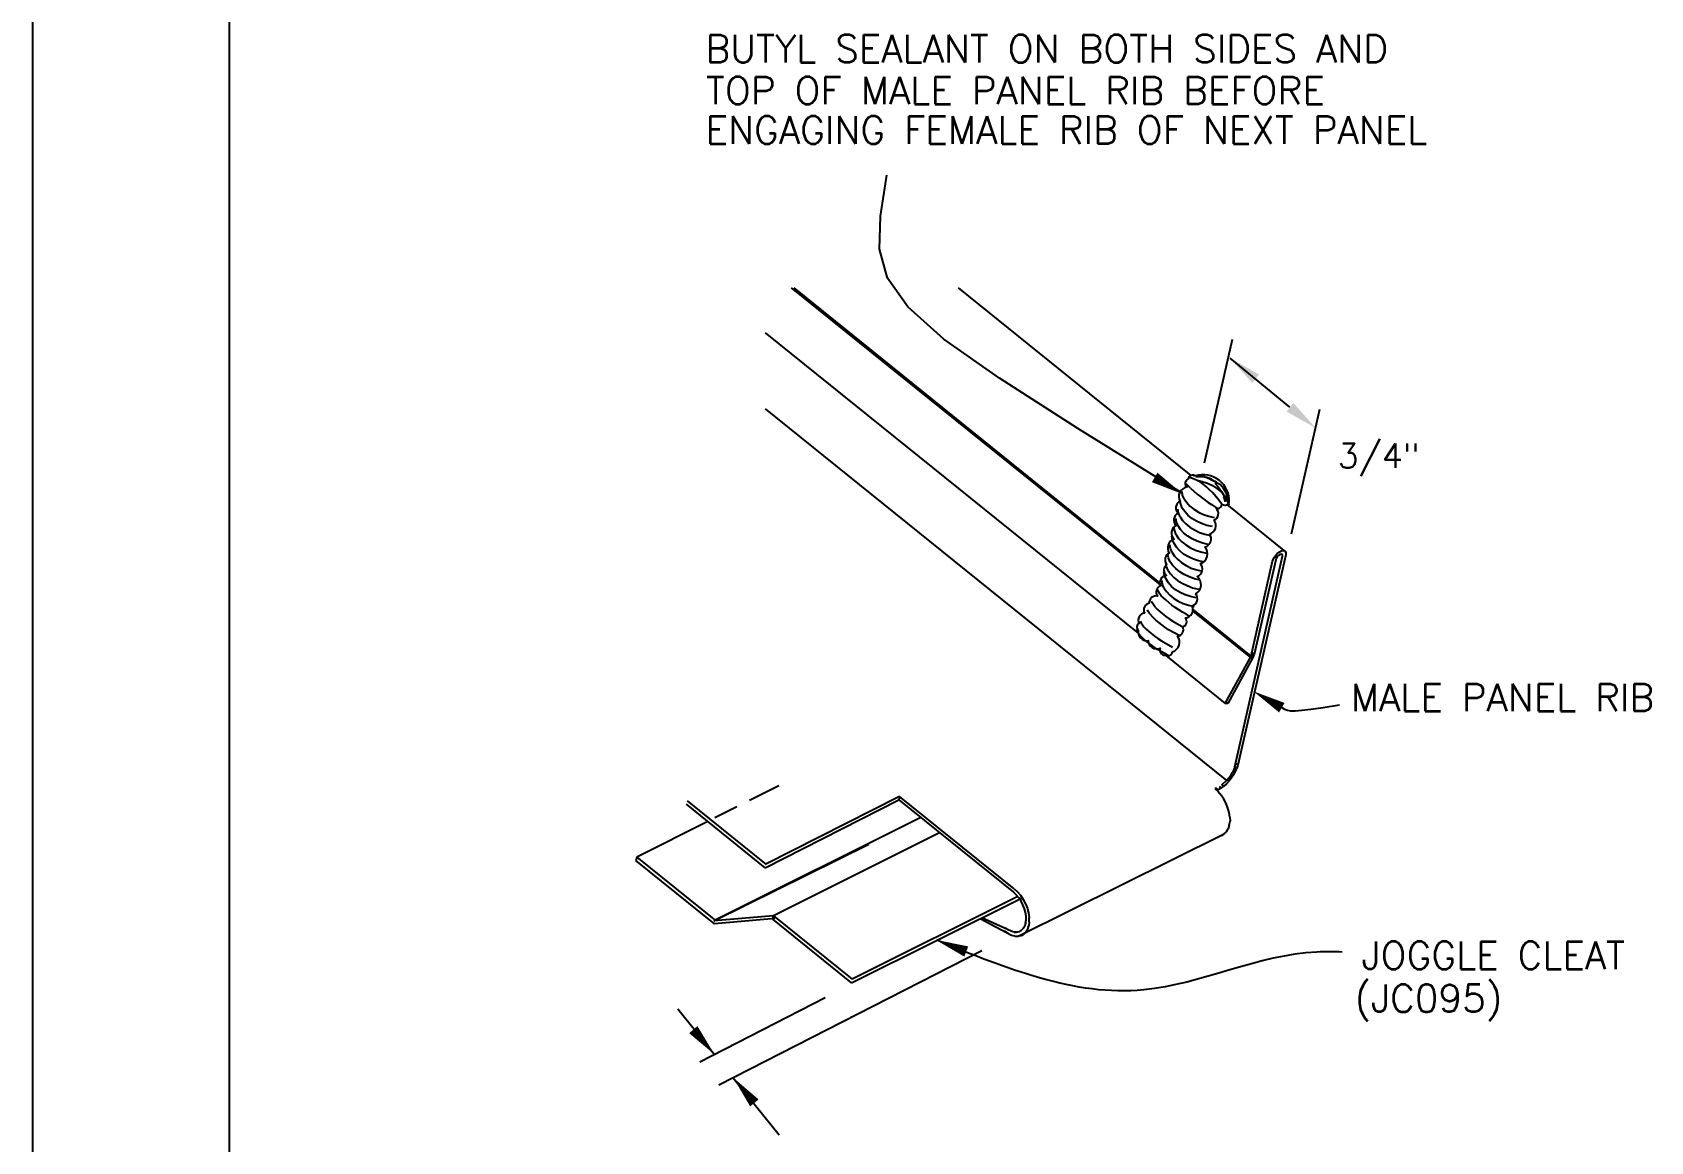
# Model space of a CAD drawing. Extents: x 137.4 to 145.9, y -2.6 to 8.4.
# Drawn here: x 137.429 to 142.054, y -0.247 to 2.924 of the extents above; entities that cross this region are included whole.
import ezdxf

# ---------------------------------------------------------------- set-up
doc = ezdxf.new("R2010")
doc.units = 0
doc.header["$LTSCALE"] = 0.5
doc.header["$MEASUREMENT"] = 0
for name, color, linetype in [('BORDER', 9, 'CONTINUOUS'), ('DIM', 4, 'CONTINUOUS'), ('DWG', 2, 'CONTINUOUS')]:
    doc.layers.add(name, color=color, linetype=linetype)
doc.styles.get("Standard").update_dxf_attribs({"font": 'romans.shx'})

msp = doc.modelspace()

# ---------------------------------------------------------------- linework, layer by layer
at = {"layer": 'BORDER'}
for p, q in [((137.4293, 8.3807), (137.4293, -2.6193)), ((137.9918, 7.9432), (137.9918, -2.1818))]:
    msp.add_line(p, q, dxfattribs=at)
at = {"layer": 'DIM', "color": 5}
for p, q in [((140.7789, 1.6937), (140.8591, 2.0465)), ((141.0231, 1.8522), (140.8521, 1.9926)), ((141.0272, 1.4901), (141.1084, 1.8473)), ((140.1429, 0.299), (139.3912, -0.0852)), ((139.6952, 0.1641), (139.3371, -0.0192)), ((139.274, 0.1327), (139.379, 0.0022)), ((139.4324, -0.0641), (139.5633, -0.2268))]:
    msp.add_line(p, q, dxfattribs=at)
for points in [[(140.7155, 1.6066), (140.4168, 1.7916), (140.1931, 1.935), (140.0344, 2.0472), (139.931, 2.1391), (139.8729, 2.2212), (139.8502, 2.3043), (139.853, 2.3989), (139.8715, 2.5156)], [(140.9999, 0.9937), (141.0079, 0.9893), (141.0157, 0.9862), (141.0251, 0.9846), (141.0381, 0.9845), (141.0566, 0.9861), (141.0826, 0.9894), (141.1179, 0.9945), (141.1645, 1.0016)]]:
    msp.add_lwpolyline(points, dxfattribs=at)
for points in [[(140.7171, 1.6039, 0, 0.0313, 0), (140.6365, 1.6517, 0.0313, 0.0313, 0)], [(140.9186, 1.0404, 0, 0.0313, 0), (140.9999, 0.9937, 0.0313, 0.0313, 0)], [(140.0106, 0.3301, 0, 0.0313, 0), (140.0982, 0.2967, 0.0313, 0.0313, 0)], [(139.379, 0.0022, 0, 0.0313, 0), (139.318, 0.0734, 0.0313, 0.0313, 0)], [(139.4324, -0.0641, 0, 0.0313, 0), (139.4926, -0.136, 0.0313, 0.0313, 0)]]:
    msp.add_lwpolyline(points, format="xyseb", dxfattribs=at)
msp.add_spline([(141.1726, 0.2952), (141.1004, 0.2952), (140.6052, 0.1869), (140.0141, 0.3288)], degree=3, dxfattribs=at)
for points in [[(140.9153, 1.9216), (140.9349, 1.946), (140.8521, 1.9926)], [(141.033, 1.8644), (141.0133, 1.84), (141.0961, 1.7934)]]:
    msp.add_solid(points, dxfattribs=at)
at = {"layer": 'DWG'}
for p, q in [((139.5979, 2.1936), (140.6525, 1.3445)), ((140.6516, 1.3509), (139.6061, 2.1936)), ((140.7404, 1.6573), (140.0756, 2.1936)), ((139.5236, 2.0654), (140.5893, 1.2064)), ((139.5236, 1.8479), (140.8421, 0.7851)), ((141.0109, 1.4391), (140.8437, 1.574)), ((140.9824, 1.4286), (140.9869, 1.4339)), ((140.9869, 1.4339), (140.9921, 1.4384)), ((140.9921, 1.4384), (140.9966, 1.4414)), ((140.9921, 1.4384), (140.9921, 1.4369)), ((140.9936, 1.4376), (140.9966, 1.4414)), ((140.9966, 1.4414), (141.0011, 1.4429)), ((141.0011, 1.4429), (141.0056, 1.4429)), ((141.0056, 1.4429), (141.0026, 1.4421)), ((141.0056, 1.4429), (141.0086, 1.4421)), ((141.0086, 1.4421), (141.0109, 1.4391)), ((141.0116, 1.4354), (141.0109, 1.4391)), ((141.0109, 1.4391), (141.0116, 1.4354)), ((141.0116, 1.4354), (141.0109, 1.4309)), ((140.8654, 0.8249), (141.0019, 1.4264)), ((141.0109, 1.4309), (140.8744, 0.8294)), ((140.9119, 1.1414), (140.9734, 1.4121)), ((140.9824, 1.4166), (140.9209, 1.1459)), ((140.9734, 1.4121), (140.9756, 1.4174)), ((140.9756, 1.4174), (140.9786, 1.4234)), ((140.9786, 1.4234), (140.9824, 1.4286)), ((140.9824, 1.4286), (140.9801, 1.4241)), ((140.9839, 1.4204), (140.9824, 1.4166)), ((140.9869, 1.4249), (140.9839, 1.4204)), ((140.9906, 1.4286), (140.9869, 1.4249)), ((140.9944, 1.4316), (140.9906, 1.4286)), ((140.9981, 1.4324), (140.9944, 1.4316)), ((141.0004, 1.4316), (140.9981, 1.4324)), ((140.9996, 1.4316), (141.0004, 1.4316)), ((141.0019, 1.4294), (140.9996, 1.4316)), ((141.0019, 1.4294), (141.0004, 1.4316)), ((141.0019, 1.4264), (141.0019, 1.4294)), ((141.0019, 1.4264), (141.0019, 1.4294)), ((140.7456, 1.2695), (140.9104, 1.1369)), ((140.9171, 1.1369), (140.746, 1.2748)), ((140.6687, 1.1424), (140.8384, 1.0056)), ((140.8384, 1.0056), (140.9104, 1.1369)), ((140.9171, 1.1369), (140.8459, 1.0056)), ((140.9104, 1.1369), (140.9119, 1.1414)), ((140.9104, 1.1369), (140.9171, 1.1369)), ((140.9141, 1.1459), (140.9149, 1.1511)), ((140.9194, 1.1414), (140.9141, 1.1459)), ((140.9149, 1.1511), (140.9209, 1.1459)), ((140.9194, 1.1414), (140.9171, 1.1369)), ((140.9209, 1.1459), (140.9194, 1.1414)), ((140.8384, 1.0056), (140.8414, 1.0086)), ((140.8459, 1.0056), (140.8384, 1.0056)), ((140.8414, 1.0086), (140.8459, 1.0056)), ((140.8684, 0.8339), (140.8744, 0.8294)), ((140.8421, 0.7851), (140.8541, 0.8001)), ((140.8459, 0.7874), (140.8421, 0.7851)), ((140.8496, 0.7844), (140.8459, 0.7874)), ((140.8564, 0.7934), (140.8496, 0.7844)), ((140.8541, 0.8001), (140.8526, 0.7964)), ((140.8526, 0.7964), (140.8564, 0.7934)), ((140.8541, 0.8001), (140.8586, 0.8084)), ((140.8624, 0.8024), (140.8564, 0.7934)), ((140.8624, 0.8166), (140.8586, 0.8084)), ((140.8654, 0.8249), (140.8624, 0.8166)), ((140.8624, 0.8024), (140.8676, 0.8114)), ((140.8631, 0.8151), (140.8676, 0.8114)), ((140.8661, 0.8249), (140.8654, 0.8249)), ((140.8714, 0.8204), (140.8661, 0.8249)), ((140.8676, 0.8114), (140.8714, 0.8204)), ((140.8744, 0.8294), (140.8714, 0.8204)), ((139.9076, 0.7401), (139.5236, 0.5451)), ((139.9076, 0.7401), (139.9054, 0.7304)), ((140.2354, 0.4761), (139.9076, 0.7401)), ((140.8121, 0.7634), (140.8084, 0.7626)), ((140.8084, 0.7626), (140.8181, 0.7536)), ((140.8181, 0.7589), (140.8121, 0.7634)), ((140.8151, 0.7574), (140.8181, 0.7589)), ((140.8181, 0.7589), (140.8151, 0.7574)), ((140.8264, 0.7634), (140.8181, 0.7589)), ((140.8181, 0.7536), (140.8264, 0.7439)), ((140.8204, 0.7686), (140.8211, 0.7679)), ((140.8211, 0.7679), (140.8264, 0.7634)), ((140.8264, 0.7634), (140.8346, 0.7694)), ((140.8346, 0.7319), (140.8264, 0.7439)), ((140.8421, 0.7851), (140.8279, 0.7724)), ((140.8294, 0.7731), (140.8279, 0.7724)), ((140.8346, 0.7694), (140.8294, 0.7731)), ((140.8421, 0.7761), (140.8346, 0.7694)), ((140.8496, 0.7844), (140.8421, 0.7761)), ((139.5236, 0.5361), (139.2986, 0.7176)), ((139.3009, 0.7274), (139.5259, 0.5459)), ((139.5236, 0.5361), (139.9054, 0.7304)), ((139.9054, 0.7304), (140.2331, 0.4664)), ((140.8406, 0.7199), (140.8346, 0.7319)), ((140.8459, 0.7064), (140.8406, 0.7199)), ((140.8496, 0.6936), (140.8459, 0.7064)), ((139.3595, 0.6684), (139.1563, 0.5668)), ((139.3596, 0.6685), (139.3595, 0.6684)), ((139.9683, 0.6797), (139.377, 0.3841)), ((140.8496, 0.6576), (140.8466, 0.6471)), ((140.8511, 0.6809), (140.8496, 0.6936)), ((140.8496, 0.6576), (140.8519, 0.6689)), ((140.8511, 0.6809), (140.8519, 0.6689)), ((139.377, 0.3841), (139.8195, 0.6038)), ((140.0215, 0.6359), (139.5475, 0.3989)), ((140.2466, 0.3404), (140.8354, 0.6329)), ((140.8279, 0.6284), (140.8354, 0.6329)), ((140.8354, 0.6329), (140.8421, 0.6389)), ((140.8421, 0.6389), (140.8466, 0.6471)), ((139.1563, 0.5668), (139.154, 0.5571)), ((139.379, 0.3756), (139.154, 0.5571)), ((139.1563, 0.5668), (139.3813, 0.3853)), ((140.2406, 0.4589), (140.2331, 0.4664)), ((140.2354, 0.4761), (140.2444, 0.4671)), ((140.2444, 0.4671), (140.2534, 0.4574)), ((139.7702, 0.2076), (140.2581, 0.4499)), ((140.2453, 0.4538), (139.7725, 0.2174)), ((140.2481, 0.4506), (140.2406, 0.4589)), ((140.2549, 0.4409), (140.2481, 0.4506)), ((140.2534, 0.4574), (140.2609, 0.4454)), ((140.2601, 0.4304), (140.2549, 0.4409)), ((140.2646, 0.4191), (140.2601, 0.4304)), ((140.2609, 0.4454), (140.2676, 0.4334)), ((140.2676, 0.4086), (140.2646, 0.4191)), ((140.2676, 0.4334), (140.2729, 0.4199)), ((140.2729, 0.4199), (140.2759, 0.4071)), ((139.5475, 0.3989), (139.377, 0.3841)), ((139.5419, 0.3905), (139.379, 0.3756)), ((139.5452, 0.3891), (139.5475, 0.3989)), ((139.5535, 0.3936), (139.5452, 0.3891)), ((139.7702, 0.2076), (139.5452, 0.3891)), ((139.5475, 0.3989), (139.7725, 0.2174)), ((140.2271, 0.3426), (140.1383, 0.3904)), ((140.2264, 0.3546), (140.1428, 0.3926)), ((140.2676, 0.3779), (140.2654, 0.3696)), ((140.2691, 0.3974), (140.2676, 0.4086)), ((140.2676, 0.3779), (140.2691, 0.3876)), ((140.2676, 0.3831), (140.2676, 0.3779)), ((140.2691, 0.3876), (140.2691, 0.3974)), ((140.2736, 0.3606), (140.2766, 0.3704)), ((140.2744, 0.4124), (140.2759, 0.4071)), ((140.2759, 0.3704), (140.2744, 0.3666)), ((140.2759, 0.4071), (140.2781, 0.3944)), ((140.2781, 0.3816), (140.2766, 0.3704)), ((140.2781, 0.3944), (140.2774, 0.3921)), ((140.2781, 0.3816), (140.2781, 0.3944)), ((140.2174, 0.3479), (140.2076, 0.3546)), ((140.2181, 0.3584), (140.2099, 0.3644)), ((140.2346, 0.3524), (140.2264, 0.3546)), ((140.2369, 0.3404), (140.2271, 0.3426)), ((140.2421, 0.3524), (140.2346, 0.3524)), ((140.2346, 0.3524), (140.2421, 0.3524)), ((140.2369, 0.3404), (140.2466, 0.3404)), ((140.2421, 0.3524), (140.2496, 0.3539)), ((140.2549, 0.3419), (140.2466, 0.3404)), ((140.2496, 0.3539), (140.2556, 0.3576)), ((140.2624, 0.3464), (140.2549, 0.3419)), ((140.2609, 0.3629), (140.2556, 0.3576)), ((140.2654, 0.3696), (140.2609, 0.3629)), ((140.2624, 0.3464), (140.2684, 0.3524)), ((140.2736, 0.3606), (140.2684, 0.3524))]:
    msp.add_line(p, q, dxfattribs=at)
at = {"layer": 'DWG', "color": 46}
for p, q in [((140.726, 1.6343), (140.7238, 1.6381)), ((140.7388, 1.6208), (140.726, 1.6343)), ((140.7298, 1.6306), (140.7335, 1.6261)), ((140.7418, 1.6493), (140.735, 1.6501)), ((140.7388, 1.6208), (140.7575, 1.6043)), ((140.7493, 1.6471), (140.7418, 1.6493)), ((140.747, 1.6561), (140.7598, 1.6576)), ((140.7575, 1.6433), (140.7493, 1.6471)), ((140.7703, 1.6538), (140.7545, 1.6538)), ((140.7665, 1.6388), (140.7575, 1.6433)), ((140.7598, 1.6576), (140.7725, 1.6561)), ((140.762, 1.6426), (140.7718, 1.6403)), ((140.7755, 1.6321), (140.7665, 1.6388)), ((140.786, 1.6516), (140.7703, 1.6538)), ((140.7718, 1.6403), (140.7875, 1.6351)), ((140.7725, 1.6561), (140.7853, 1.6516)), ((140.7845, 1.6246), (140.7755, 1.6321)), ((140.7935, 1.6163), (140.7845, 1.6246)), ((140.7853, 1.6516), (140.813, 1.6396)), ((140.7995, 1.6471), (140.786, 1.6516)), ((140.7875, 1.6351), (140.8018, 1.6283)), ((140.7973, 1.6448), (140.7995, 1.6471)), ((140.8243, 1.6306), (140.7973, 1.6448)), ((140.8018, 1.6283), (140.8145, 1.6201)), ((140.8085, 1.6358), (140.8183, 1.6246)), ((140.8145, 1.6201), (140.8258, 1.6111)), ((140.8183, 1.6246), (140.8273, 1.6118)), ((140.8333, 1.6201), (140.8243, 1.6306)), ((140.8408, 1.6073), (140.8333, 1.6201)), ((140.711, 1.5751), (140.7088, 1.5856)), ((140.7155, 1.5638), (140.711, 1.5751)), ((140.7163, 1.6013), (140.7148, 1.6118)), ((140.7208, 1.5901), (140.7163, 1.6013)), ((140.7208, 1.5901), (140.7283, 1.5796)), ((140.7283, 1.5796), (140.7373, 1.5698)), ((140.7575, 1.6043), (140.765, 1.5991)), ((140.765, 1.5991), (140.7733, 1.5923)), ((140.7733, 1.5923), (140.7898, 1.5803)), ((140.7898, 1.5803), (140.7988, 1.5743)), ((140.8025, 1.6073), (140.7935, 1.6163)), ((140.7988, 1.5743), (140.8078, 1.5691)), ((140.8115, 1.5968), (140.8025, 1.6073)), ((140.8198, 1.5863), (140.8115, 1.5968)), ((140.8273, 1.5758), (140.8198, 1.5863)), ((140.8258, 1.6111), (140.8355, 1.6013)), ((140.8273, 1.6118), (140.8468, 1.5803)), ((140.8393, 1.5818), (140.834, 1.5968)), ((140.8355, 1.6013), (140.8423, 1.5908)), ((140.8453, 1.5938), (140.8408, 1.6073)), ((140.8475, 1.5796), (140.8453, 1.5938)), ((140.8468, 1.5803), (140.8483, 1.5736)), ((140.8483, 1.5736), (140.8475, 1.5796)), ((140.699, 1.5241), (140.6968, 1.5346)), ((140.705, 1.5503), (140.7028, 1.5608)), ((140.7095, 1.5391), (140.705, 1.5503)), ((140.7095, 1.5391), (140.7163, 1.5286)), ((140.7223, 1.5541), (140.7155, 1.5638)), ((140.7163, 1.5286), (140.726, 1.5188)), ((140.7313, 1.5436), (140.7223, 1.5541)), ((140.7425, 1.5346), (140.7313, 1.5436)), ((140.7373, 1.5698), (140.7485, 1.5608)), ((140.756, 1.5271), (140.7425, 1.5346)), ((140.7485, 1.5608), (140.7613, 1.5526)), ((140.7703, 1.5203), (140.756, 1.5271)), ((140.7613, 1.5526), (140.7763, 1.5458)), ((140.7763, 1.5458), (140.7913, 1.5406)), ((140.7913, 1.5406), (140.807, 1.5368)), ((140.8078, 1.5691), (140.816, 1.5631)), ((140.6878, 1.4731), (140.6855, 1.4836)), ((140.6938, 1.4993), (140.6915, 1.5098)), ((140.6983, 1.4881), (140.6938, 1.4993)), ((140.6983, 1.4881), (140.705, 1.4776)), ((140.7035, 1.5136), (140.699, 1.5241)), ((140.7103, 1.5031), (140.7035, 1.5136)), ((140.72, 1.4926), (140.7103, 1.5031)), ((140.7313, 1.4836), (140.72, 1.4926)), ((140.726, 1.5188), (140.7373, 1.5098)), ((140.744, 1.4761), (140.7313, 1.4836)), ((140.7373, 1.5098), (140.75, 1.5016)), ((140.75, 1.5016), (140.7643, 1.4948)), ((140.7643, 1.4948), (140.78, 1.4896)), ((140.7853, 1.5143), (140.7703, 1.5203)), ((140.78, 1.4896), (140.7958, 1.4858)), ((140.8018, 1.5113), (140.7853, 1.5143)), ((140.6818, 1.4483), (140.6795, 1.4588)), ((140.6863, 1.4371), (140.6818, 1.4483)), ((140.6863, 1.4371), (140.693, 1.4266)), ((140.6923, 1.4626), (140.6878, 1.4731)), ((140.699, 1.4521), (140.6923, 1.4626)), ((140.708, 1.4416), (140.699, 1.4521)), ((140.705, 1.4776), (140.714, 1.4678)), ((140.7193, 1.4326), (140.708, 1.4416)), ((140.714, 1.4678), (140.7253, 1.4588)), ((140.7253, 1.4588), (140.7388, 1.4506)), ((140.7388, 1.4506), (140.753, 1.4438)), ((140.7583, 1.4693), (140.744, 1.4761)), ((140.753, 1.4438), (140.768, 1.4386)), ((140.774, 1.4641), (140.7583, 1.4693)), ((140.768, 1.4386), (140.7845, 1.4348)), ((140.7898, 1.4603), (140.774, 1.4641)), ((140.6705, 1.3973), (140.6683, 1.4078)), ((140.675, 1.3861), (140.6705, 1.3973)), ((140.6758, 1.4221), (140.6743, 1.4326)), ((140.6803, 1.4116), (140.6758, 1.4221)), ((140.6878, 1.4011), (140.6803, 1.4116)), ((140.6968, 1.3913), (140.6878, 1.4011)), ((140.693, 1.4266), (140.7028, 1.4168)), ((140.708, 1.3816), (140.6968, 1.3913)), ((140.7028, 1.4168), (140.714, 1.4078)), ((140.714, 1.4078), (140.7268, 1.3996)), ((140.7328, 1.4251), (140.7193, 1.4326)), ((140.7268, 1.3996), (140.741, 1.3928)), ((140.747, 1.4183), (140.7328, 1.4251)), ((140.741, 1.3928), (140.7568, 1.3876)), ((140.762, 1.4131), (140.747, 1.4183)), ((140.7568, 1.3876), (140.7725, 1.3838)), ((140.7785, 1.4093), (140.762, 1.4131)), ((140.6585, 1.3463), (140.657, 1.3568)), ((140.663, 1.3358), (140.6585, 1.3463)), ((140.6645, 1.3711), (140.6623, 1.3816)), ((140.669, 1.3606), (140.6645, 1.3711)), ((140.6758, 1.3501), (140.669, 1.3606)), ((140.675, 1.3861), (140.6818, 1.3763)), ((140.6848, 1.3403), (140.6758, 1.3501)), ((140.6818, 1.3763), (140.6908, 1.3658)), ((140.6908, 1.3658), (140.702, 1.3568)), ((140.702, 1.3568), (140.7155, 1.3493)), ((140.7208, 1.3741), (140.708, 1.3816)), ((140.7155, 1.3493), (140.7298, 1.3426)), ((140.735, 1.3673), (140.7208, 1.3741)), ((140.7298, 1.3426), (140.7448, 1.3366)), ((140.7508, 1.3621), (140.735, 1.3673)), ((140.7665, 1.3583), (140.7508, 1.3621)), ((140.63, 1.2923), (140.6278, 1.2976)), ((140.6473, 1.3253), (140.645, 1.3298)), ((140.651, 1.3193), (140.6473, 1.3253)), ((140.6555, 1.3133), (140.651, 1.3193)), ((140.6615, 1.3073), (140.6555, 1.3133)), ((140.669, 1.3006), (140.6615, 1.3073)), ((140.663, 1.3358), (140.6705, 1.3253)), ((140.6855, 1.2871), (140.669, 1.3006)), ((140.6705, 1.3253), (140.6795, 1.3148)), ((140.6795, 1.3148), (140.6908, 1.3058)), ((140.696, 1.3306), (140.6848, 1.3403)), ((140.6908, 1.3058), (140.7035, 1.2983)), ((140.7095, 1.3231), (140.696, 1.3306)), ((140.7035, 1.2983), (140.7178, 1.2916)), ((140.7238, 1.3163), (140.7095, 1.3231)), ((140.7388, 1.3111), (140.7238, 1.3163)), ((140.7553, 1.3073), (140.7388, 1.3111)), ((140.7448, 1.3366), (140.7613, 1.3328)), ((140.618, 1.2683), (140.6158, 1.2736)), ((140.6218, 1.2631), (140.618, 1.2683)), ((140.633, 1.2503), (140.6218, 1.2631)), ((140.6338, 1.2871), (140.63, 1.2923)), ((140.6398, 1.2436), (140.633, 1.2503)), ((140.6383, 1.2811), (140.6338, 1.2871)), ((140.6383, 1.2811), (140.6443, 1.2743)), ((140.6443, 1.2743), (140.6518, 1.2676)), ((140.6518, 1.2676), (140.6683, 1.2541)), ((140.6683, 1.2541), (140.678, 1.2473)), ((140.6953, 1.2803), (140.6855, 1.2871)), ((140.7163, 1.2668), (140.6953, 1.2803)), ((140.7268, 1.2608), (140.7163, 1.2668)), ((140.7178, 1.2916), (140.7335, 1.2863)), ((140.7268, 1.2608), (140.7373, 1.2556)), ((140.7335, 1.2863), (140.7493, 1.2826)), ((140.5858, 1.2121), (140.5835, 1.2173)), ((140.5895, 1.2068), (140.5858, 1.2121)), ((140.6008, 1.1941), (140.5895, 1.2068)), ((140.5955, 1.2413), (140.5978, 1.2361)), ((140.5978, 1.2361), (140.6015, 1.2308)), ((140.6015, 1.2308), (140.606, 1.2248)), ((140.606, 1.2248), (140.612, 1.2181)), ((140.612, 1.2181), (140.6195, 1.2113)), ((140.6195, 1.2113), (140.636, 1.1978)), ((140.648, 1.2368), (140.6398, 1.2436)), ((140.666, 1.2233), (140.648, 1.2368)), ((140.6765, 1.2166), (140.666, 1.2233)), ((140.7088, 1.1986), (140.6765, 1.2166)), ((140.678, 1.2473), (140.6885, 1.2406)), ((140.6885, 1.2406), (140.72, 1.2226)), ((140.6075, 1.1873), (140.6008, 1.1941)), ((140.6158, 1.1806), (140.6075, 1.1873)), ((140.6338, 1.1671), (140.6158, 1.1806)), ((140.6443, 1.1603), (140.6338, 1.1671)), ((140.636, 1.1978), (140.6458, 1.1911)), ((140.6653, 1.1483), (140.6443, 1.1603)), ((140.6458, 1.1911), (140.6563, 1.1843)), ((140.6563, 1.1843), (140.6878, 1.1663)), ((140.6765, 1.1423), (140.6653, 1.1483)), ((139.5628, 0.7701), (139.4785, 0.7279)), ((139.4423, 0.7098), (139.3795, 0.6784))]:
    msp.add_line(p, q, dxfattribs=at)
msp.add_lwpolyline([(140.8495, 1.58, 0.520567), (140.7527, 1.6565, 0.520567), (140.7325, 1.6475, 0.520567), (140.728, 1.6238, 0.520567), (140.7089, 1.5834, 0.520567), (140.7032, 1.5496, 0.520567), (140.6976, 1.5147, 0.520567), (140.692, 1.4754, 0.520567), (140.6785, 1.436, 0.520567), (140.6717, 1.4034, 0.520567), (140.6706, 1.3719, 0.520567), (140.6537, 1.3415, 0.520567), (140.6447, 1.3123, 0.520567), (140.6211, 1.292, 0.520567), (140.6076, 1.2639, 0.520567), (140.5918, 1.2347, 0.520567), (140.5895, 1.2156, 0.520567), (140.6177, 1.1852, 0.520567), (140.6526, 1.1638, 0.520567), (140.6661, 1.1436, 0.520567), (140.6875, 1.1537, 0.520567), (140.7021, 1.1976, 0.520567), (140.7167, 1.2245, 0.520567), (140.7246, 1.2504, 0.520567), (140.7437, 1.2842, 0.520567), (140.7539, 1.319, 0.520567), (140.7584, 1.3685, 0.520567), (140.7674, 1.4056, 0.520567), (140.7809, 1.4529, 0.520567), (140.7933, 1.49, 0.520567), (140.8068, 1.5294, 0.520567), (140.8124, 1.5631, 0.520567), (140.8282, 1.5766, 0.520567)], format="xyb", close=True, dxfattribs=at)

# ---------------------------------------------------------------- texts
at = {"layer": 'DIM'}
for s, height, p in [('BUTYL SEALANT ON BOTH SIDES AND', 0.07875, (139.3523, 2.8375)), ('TOP OF MALE PANEL RIB BEFORE', 0.07875, (139.3541, 2.7183)), ('ENGAGING FEMALE RIB OF NEXT PANEL', 0.07875, (139.3532, 2.6054)), ('3/4"', 0.07, (141.1596, 1.6787)), ('MALE PANEL RIB', 0.07875, (141.1966, 0.9834)), ('(JC095)', 0.07875, (141.208, 0.1239))]:
    msp.add_text(s, height=height, dxfattribs=at).set_placement(p)
at = {"layer": 'DIM', "insert": (141.228, 0.2858), "char_height": 0.07875, "attachment_point": 4}
msp.add_mtext('JOGGLE CLEAT', dxfattribs=at)

doc.saveas('drawing.dxf')
